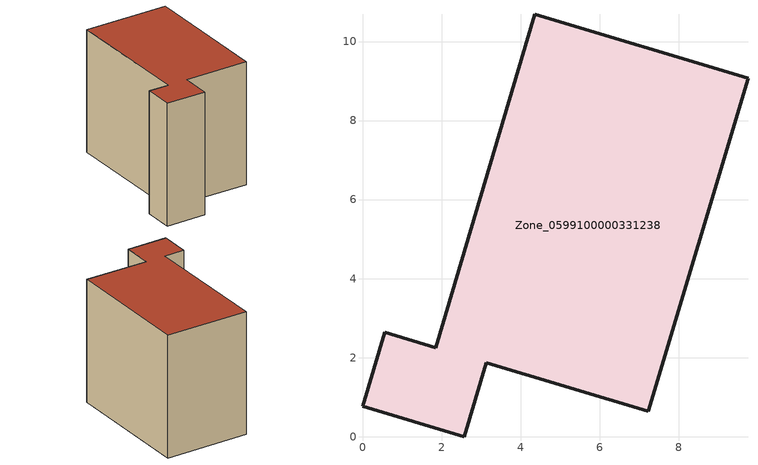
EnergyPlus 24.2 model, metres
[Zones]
Zone_0599100000331238
 floor ground (C_G): 2.57,0 0,0.77 0.56,2.64 1.85,2.25 4.35,10.69 9.75,9.07 7.22,0.64 3.13,1.87 z0
 wall outside (C_F): 1.85,2.25 0.56,2.64 0,0.77 2.57,0 3.13,1.87 7.22,0.64 9.75,9.07 4.35,10.69 1.85,2.25 z0:8.25
 roof outside (C_R): 9.75,9.07 4.35,10.69 1.85,2.25 0.56,2.64 0,0.77 2.57,0 3.13,1.87 7.22,0.64 z8.25
[BUILDING]
Pand.0599100000331238: North Axis=0; Terrain=City; Loads Convergence Tolerance Value=0.04; Temperature Convergence Tolerance Value=0.4; Solar Distribution=FullExterior; Maximum Number of Warmup Days=25; Minimum Number of Warmup Days=1
[Site:Location]
Rotterdam.The.Hague.AP_ZH_NLD Design_Conditions: Latitude=51.96; Longitude=4.45; Time Zone=1; Elevation=-4.5
[SITE:GROUNDTEMPERATURE:BUILDINGSURFACE]
18, 18, 18, 18, 18, 18, 18, 18, 18, 18, 18, 18
[MATERIAL] Thermal Absorptance=0.9; Solar Absorptance=0.7; Visible Absorptance=0.7
Name | Roughness | Thickness | Conductivity | Density | Specific Heat
G.TC.1975-1991 | MediumSmooth | 0.15 | 0.288461 | 540 | 1210
F.TC.1975-1991 | Rough | 0.3 | 0.230769 | 1920 | 840
R.TC.1975-1991 | MediumRough | 0.2 | 0.153846 | 1500 | 1000
[CONSTRUCTION]
C_G: G.TC.1975-1991
C_F: F.TC.1975-1991
C_R: R.TC.1975-1991
[ZONE]
Zone_0599100000331238: Type=1; Multiplier=1; Ceiling Height=Autocalculate; Volume=Autocalculate; Floor Area=autocalculate; Part of Total Floor Area=Yes
[ZONEINFILTRATION:DESIGNFLOWRATE]
Infil_Zone_0599100000331238: Zone or ZoneList or Space or SpaceList=Zone_0599100000331238; Schedule=AlwaysOn; Design Flow Rate Calculation Method=Flow/Area; Flow Rate per Floor Area=0.003; Constant Term Coefficient=1; Temperature Term Coefficient=0; Velocity Term Coefficient=0; Velocity Squared Term Coefficient=0
[HVACTEMPLATE:ZONE:IDEALLOADSAIRSYSTEM]
Zone_0599100000331238: Maximum Heating Supply Air Temperature=50; Minimum Cooling Supply Air Temperature=13; Maximum Heating Supply Air Humidity Ratio=0.0156; Minimum Cooling Supply Air Humidity Ratio=0.0077; Heating Limit=NoLimit; Cooling Limit=NoLimit; Dehumidification Control Type=ConstantSensibleHeatRatio; Cooling Sensible Heat Ratio=0.7; Dehumidification Setpoint=60; Humidification Control Type=None; Humidification Setpoint=30; Outdoor Air Method=None; Outdoor Air Flow Rate per Person=0.00944; Outdoor Air Flow Rate per Zone Floor Area=0; Outdoor Air Flow Rate per Zone=0; Demand Controlled Ventilation Type=None; Outdoor Air Economizer Type=NoEconomizer; Heat Recovery Type=None; Sensible Heat Recovery Effectiveness=0.7; Latent Heat Recovery Effectiveness=0.65
[ZONECONTROL:THERMOSTAT]
ThermostatControl_Zone_0599100000331238: Zone or ZoneList=Zone_0599100000331238; Control Type Schedule=DualSetpointControlType; Control 1=Thermostat_Zone_0599100000331238; Temperature Difference Between Cutout And Setpoint=0
[THERMOSTATSETPOINT:DUALSETPOINT]
Thermostat_Zone_0599100000331238: Heating Setpoint Temperature Schedule=HeatingSetpoint_Zone_0599100000331238; Cooling Setpoint Temperature Schedule=CoolingSetpoint_Zone_0599100000331238
[SCHEDULE:COMPACT]
HeatingSetpoint_Zone_0599100000331238: Through: 12/31, For: AllDays, Until: 24:00, 21
CoolingSetpoint_Zone_0599100000331238: Through: 12/31, For: AllDays, Until: 24:00, 24
DualSetpointControlType: Through: 12/31, For: AllDays, Until: 24:00, 4
AlwaysOn: Through: 12/31, For: AllDays, Until: 24:00, 1
